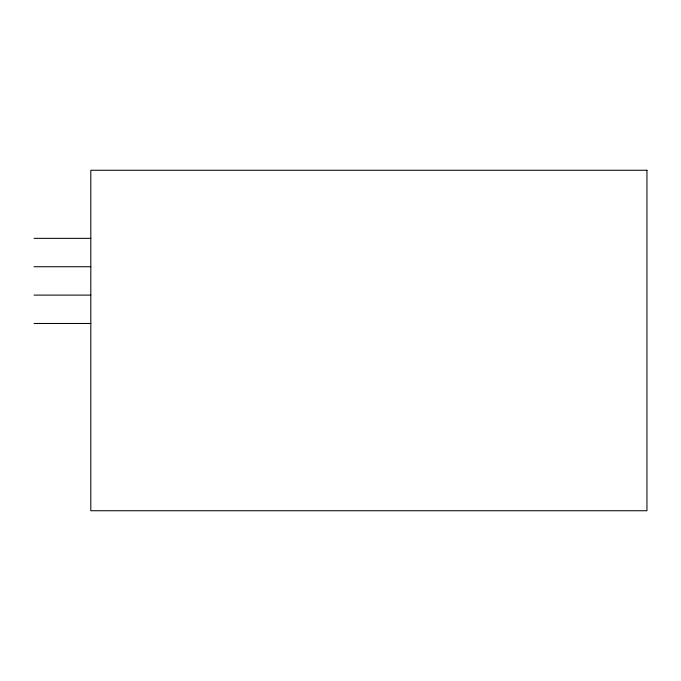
<?xml version="1.0" encoding="UTF-8"?>
<svg xmlns="http://www.w3.org/2000/svg" width="681" height="681" viewBox="0 0 681 681"><rect width="100%" height="100%" fill="white"/><g stroke="black" fill="none" stroke-linecap="round" stroke-linejoin="round"><path stroke-width="1.02" d="M34.067 238.35L90.811 238.35M34.067 266.731L90.811 266.731M34.067 295.103L90.811 295.103M34.067 323.475L90.811 323.475M646.95 170.259L90.811 170.259L90.811 510.741L646.95 510.741L646.95 170.259"/></g></svg>
